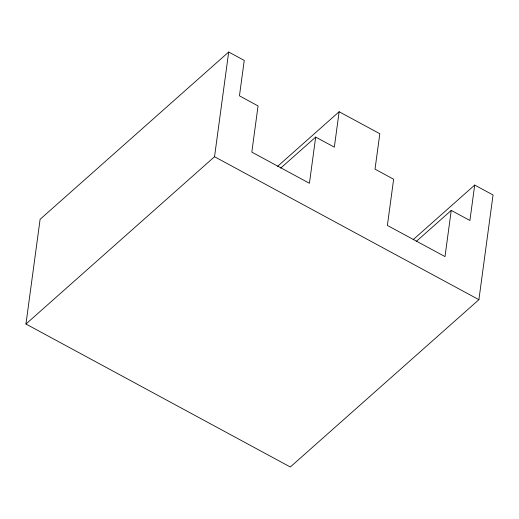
<?xml version="1.0" encoding="UTF-8"?>
<svg xmlns="http://www.w3.org/2000/svg" width="519" height="519" viewBox="0 0 519 519"><rect width="100%" height="100%" fill="white"/><g stroke="black" fill="none" stroke-linecap="round" stroke-linejoin="round"><path stroke-width="0.78" d="M25.95 324.025L40.106 219.31L228.691 52.01L244.248 60.418L239.454 95.827L258.06 105.934L251.819 152.125L309.434 183.285L315.675 137.087L334.34 147.162L339.134 111.754L379.817 133.727L375.023 169.142L393.629 179.243L387.388 225.441L445.004 256.6L451.245 210.403L469.909 220.478L474.703 185.069L493.05 194.975L478.894 299.69L290.309 466.99L25.95 324.025L214.535 156.725L228.691 52.01M277.581 166.352L339.134 111.754M280.682 168.137L315.675 137.087M413.15 239.668L474.703 185.069M416.251 241.452L451.245 210.403M214.535 156.725L478.894 299.69"/></g></svg>
